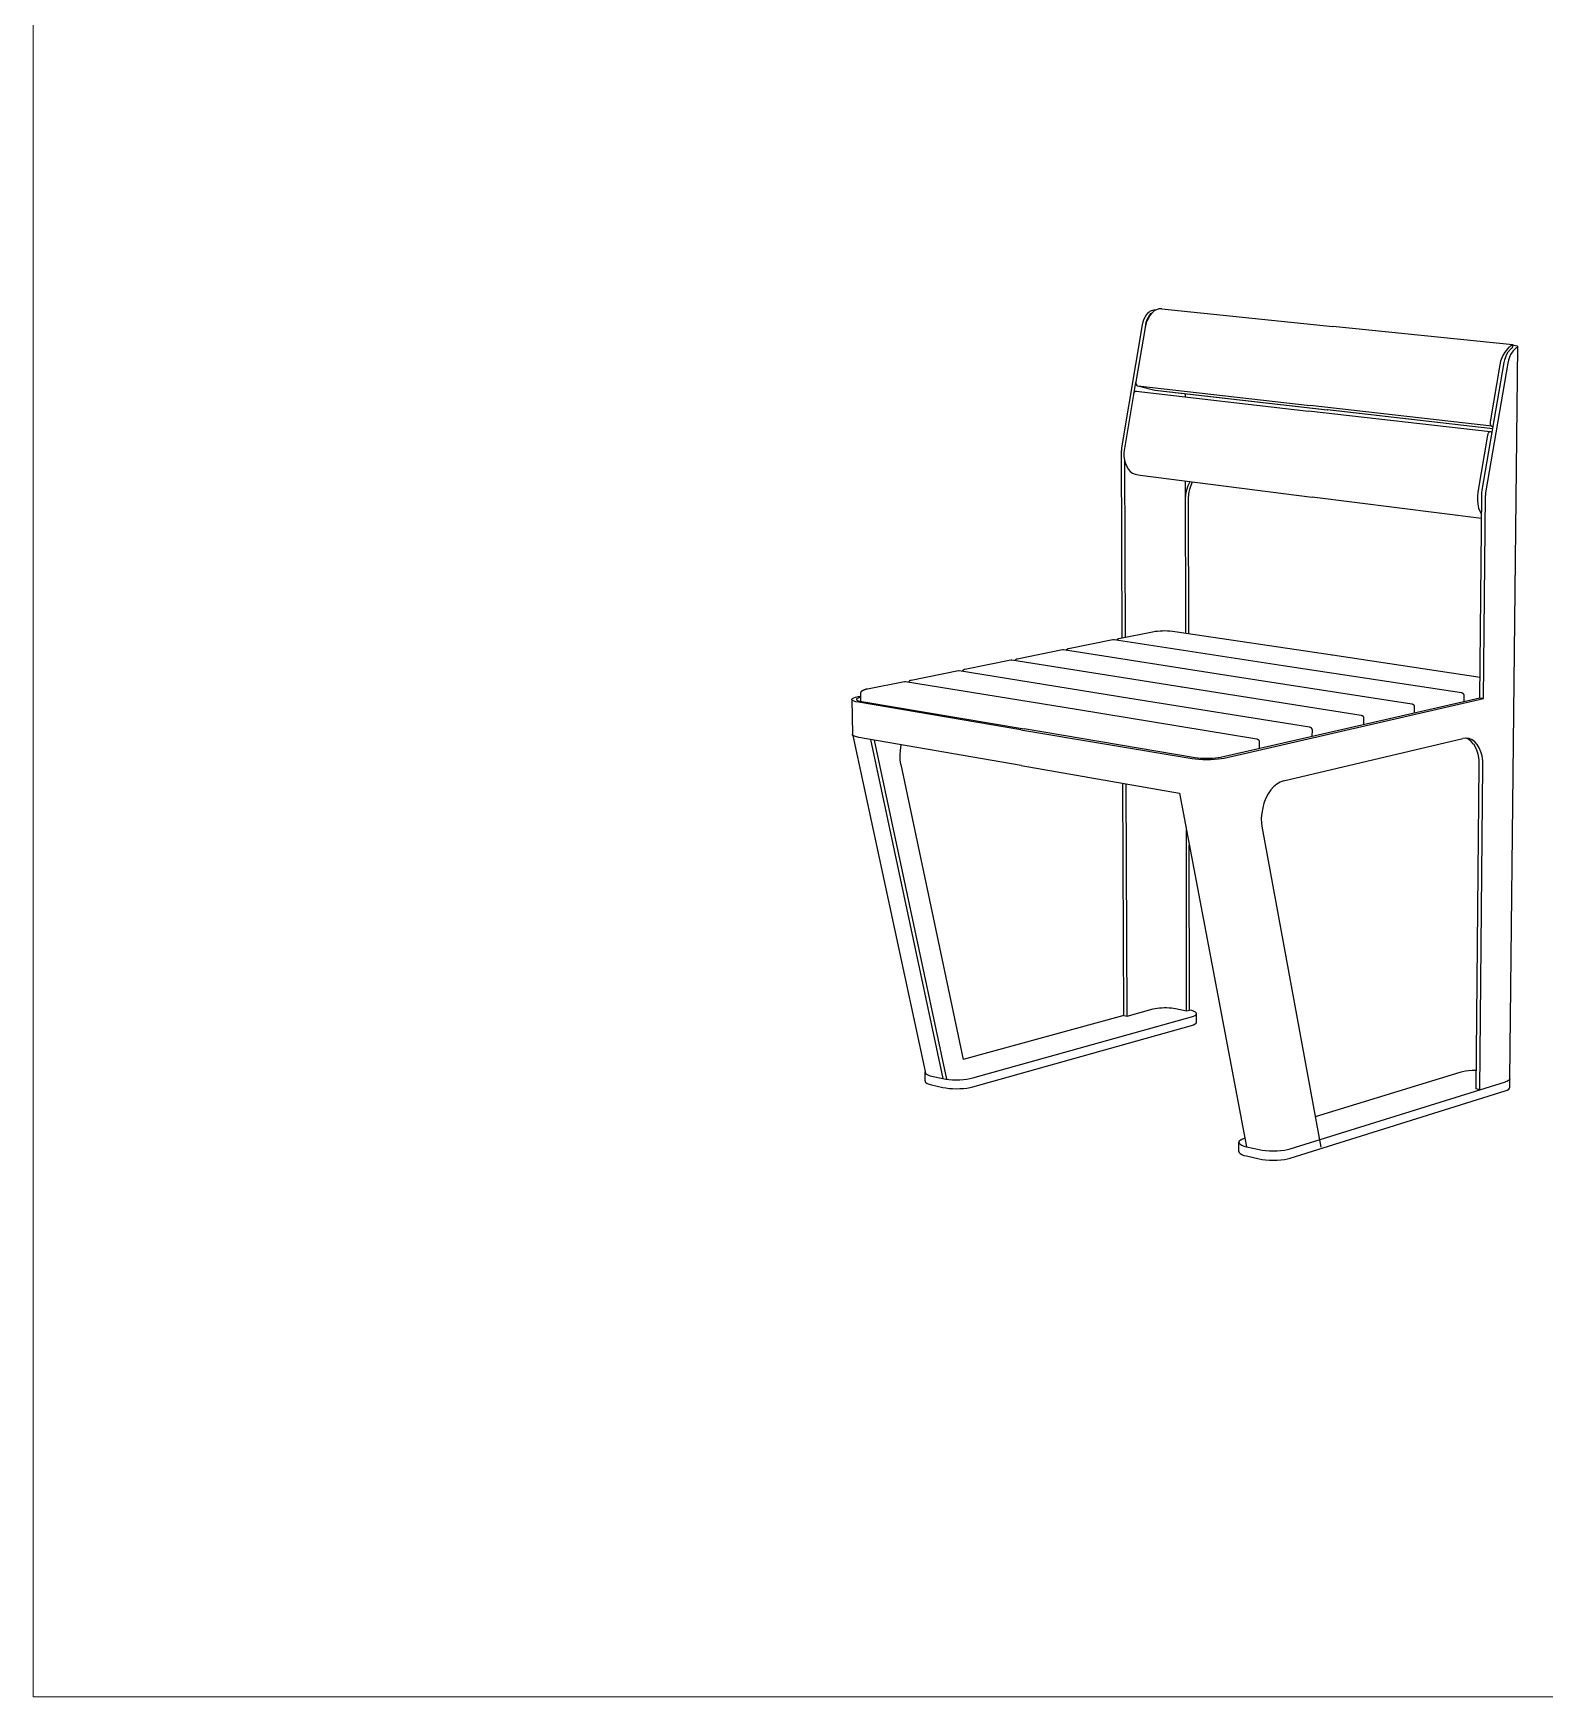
# Model space of a CAD drawing. Header units: millimetres. Extents: x 3269 to 7089, y 1744 to 4413.
# Drawn here: x 3269 to 4438, y 1744 to 3030 of the extents above; entities that cross this region are included whole.
import ezdxf

# ---------------------------------------------------------------- set-up
doc = ezdxf.new("R2010")
doc.units = ezdxf.units.MM
doc.header["$MEASUREMENT"] = 0
doc.layers.add('Domyślny', color=7, linetype='Continuous', true_color=0x000000)
doc.layers.add('Utwórz2D linie widoczne', color=7, linetype='Continuous', true_color=0x000000)

msp = doc.modelspace()

# ---------------------------------------------------------------- linework, layer by layer
at = {"layer": 'Domyślny', "color": 18, "lineweight": 15, "true_color": 0x000000}
for p, q in [((3268.5, 1743.8), (3268.5, 4412.6)), ((7084.9, 1743.8), (3268.5, 1743.8))]:
    msp.add_line(p, q, dxfattribs=at)
at = {"layer": 'Domyślny'}
for p, q in [((3962.5, 2224), (3963.4, 2223.7)), ((4216.8, 2166.9), (4217.9, 2166.7))]:
    msp.add_line(p, q, dxfattribs=at)
at = {"layer": 'Utwórz2D linie widoczne'}
for p, q in [((4139.8, 2816.8), (4139.3, 2816.8)), ((4141.1, 2816.8), (4139.8, 2816.8)), ((4141.7, 2816.8), (4141.1, 2816.8)), ((4141.7, 2816.8), (4274, 2803.3)), ((4126.5, 2804.6), (4110.6, 2711)), ((4127, 2806.8), (4126.5, 2804.6)), ((4127.7, 2808.9), (4127, 2806.8)), ((4128.6, 2810.8), (4127.7, 2808.9)), ((4129.7, 2812.5), (4128.6, 2810.8)), ((4129.3, 2805.1), (4128.7, 2802.5)), ((4128.9, 2803.3), (4129.1, 2804.4)), ((4129.1, 2804.4), (4129.6, 2806.6)), ((4130.1, 2807.6), (4129.3, 2805.1)), ((4129.6, 2806.6), (4130.3, 2808.6)), ((4130.6, 2813.5), (4129.7, 2812.5)), ((4131.2, 2809.8), (4130.1, 2807.6)), ((4130.3, 2808.6), (4131.2, 2810.5)), ((4131, 2813.9), (4130.6, 2813.5)), ((4131.7, 2814.4), (4131, 2813.9)), ((4131.2, 2810.5), (4132.3, 2812.2)), ((4132.4, 2811.8), (4131.2, 2809.8)), ((4132.4, 2814.9), (4131.7, 2814.4)), ((4132.3, 2812.2), (4133.2, 2813.2)), ((4132.5, 2815), (4132.4, 2814.9)), ((4133.4, 2813.1), (4132.4, 2811.8)), ((4133.5, 2815.4), (4132.5, 2815)), ((4133.2, 2813.2), (4133.6, 2813.6)), ((4134.5, 2814.2), (4133.4, 2813.1)), ((4134.4, 2815.7), (4133.5, 2815.4)), ((4133.6, 2813.6), (4134.3, 2814.1)), ((4134.3, 2814.1), (4134.6, 2814.3)), ((4135.5, 2815.9), (4134.4, 2815.7)), ((4135.4, 2815), (4134.5, 2814.2)), ((4134.6, 2814.3), (4134.7, 2814.4)), ((4136.3, 2815.6), (4135.4, 2815)), ((4136.6, 2816), (4135.5, 2815.9)), ((4136.6, 2815.8), (4136.3, 2815.6)), ((4137.5, 2816.2), (4136.6, 2815.8)), ((4136.7, 2816), (4136.6, 2816)), ((4137, 2816), (4136.7, 2816)), ((4138.1, 2816.5), (4137.5, 2816.2)), ((4138.7, 2816.7), (4138.1, 2816.5)), ((4139.3, 2816.8), (4138.7, 2816.7)), ((4128.7, 2802.5), (4121.6, 2760.6)), ((4413.2, 2789.1), (4274, 2803.3)), ((4404.6, 2779), (4403.7, 2776.4)), ((4405.6, 2781.4), (4404.6, 2779)), ((4406.9, 2783.5), (4405.6, 2781.4)), ((4407.9, 2784.8), (4406.9, 2783.5)), ((4406.9, 2777.6), (4407.6, 2779.8)), ((4407.6, 2779.8), (4408.5, 2781.9)), ((4408.9, 2786), (4407.9, 2784.8)), ((4408.5, 2781.9), (4409.6, 2783.6)), ((4409.8, 2786.9), (4408.9, 2786)), ((4409.6, 2783.6), (4410.5, 2784.7)), ((4410.7, 2787.5), (4409.8, 2786.9)), ((4410.5, 2779.5), (4409.8, 2777.3)), ((4410.5, 2784.7), (4410.8, 2785.1)), ((4411.4, 2781.6), (4410.5, 2779.5)), ((4411, 2787.7), (4410.7, 2787.5)), ((4410.8, 2221.6), (4416.9, 2787.7)), ((4410.8, 2785.1), (4411.4, 2785.7)), ((4411.9, 2788.2), (4411, 2787.7)), ((4411.4, 2785.7), (4411.6, 2785.9)), ((4412.5, 2783.3), (4411.4, 2781.6)), ((4411.6, 2785.9), (4412, 2786.3)), ((4412.5, 2788.5), (4411.9, 2788.2)), ((4412, 2786.3), (4412.5, 2786.8)), ((4413.1, 2788.6), (4412.5, 2788.5)), ((4412.5, 2786.8), (4412.8, 2787.2)), ((4412.5, 2786.8), (4412.5, 2786.8)), ((4413.4, 2784.4), (4412.5, 2783.3)), ((4412.8, 2787.2), (4413, 2787.3)), ((4413, 2787.3), (4413.1, 2787.5)), ((4413.2, 2788.8), (4413.1, 2788.6)), ((4413.1, 2787.5), (4413.2, 2787.7)), ((4413.2, 2789.1), (4414, 2788.9)), ((4413.2, 2789.1), (4413.2, 2789)), ((4413.2, 2789), (4413.3, 2788.9)), ((4413.3, 2788.9), (4413.2, 2788.8)), ((4413.2, 2787.7), (4413.3, 2788.9)), ((4413.2, 2787.7), (4413.2, 2787.7)), ((4413.7, 2784.8), (4413.4, 2784.4)), ((4414.3, 2785.4), (4413.7, 2784.8)), ((4414, 2788.9), (4415.3, 2788.6)), ((4414.8, 2785.9), (4414.3, 2785.4)), ((4414.9, 2786), (4414.8, 2785.9)), ((4415.4, 2786.5), (4414.9, 2786)), ((4415.3, 2788.6), (4416.2, 2788.3)), ((4415.9, 2786.8), (4415.4, 2786.5)), ((4416.3, 2787.1), (4415.9, 2786.8)), ((4416.2, 2788.3), (4416.8, 2788)), ((4416.6, 2787.3), (4416.3, 2787.1)), ((4416.9, 2787.7), (4416.6, 2787.3)), ((4416.6, 2787.3), (4416.6, 2787.3)), ((4416.8, 2788), (4416.9, 2787.7)), ((4389.5, 2676.6), (4406.3, 2775.3)), ((4409.2, 2775), (4392.3, 2676.3)), ((4403.1, 2773.7), (4395.6, 2729.5)), ((4403.7, 2776.4), (4403.1, 2773.7)), ((4406.3, 2775.3), (4406.9, 2777.6)), ((4409.8, 2777.3), (4409.2, 2775)), ((4120.2, 2752.1), (4121.5, 2760)), ((4120.5, 2752.5), (4120.2, 2752.1)), ((4120.7, 2752.8), (4120.5, 2752.5)), ((4121, 2753), (4120.7, 2752.8)), ((4121.3, 2753.1), (4121, 2753)), ((4121.7, 2753.2), (4121.3, 2753.1)), ((4121.6, 2760.6), (4121.5, 2760.1)), ((4121.5, 2760.1), (4121.5, 2759.6)), ((4121.5, 2759.6), (4121.6, 2759.2)), ((4121.6, 2759.2), (4121.7, 2758.7)), ((4121.7, 2758.7), (4121.9, 2758.3)), ((4121.7, 2753.2), (4255.1, 2737.8)), ((4121.9, 2758.3), (4122.1, 2758)), ((4122.1, 2758), (4122.3, 2757.7)), ((4122.3, 2757.7), (4122.6, 2757.5)), ((4122.6, 2757.5), (4122.9, 2757.4)), ((4122.9, 2757.4), (4136.2, 2754.1)), ((4122.9, 2757.4), (4256.3, 2742.2)), ((4136.2, 2754.1), (4269.5, 2738.8)), ((4136.4, 2754), (4136.5, 2754)), ((4136.5, 2754), (4269.8, 2738.8)), ((4119.7, 2750.8), (4112.6, 2709)), ((4119.8, 2751.3), (4119.7, 2750.8)), ((4120, 2751.7), (4119.8, 2751.3)), ((4120.2, 2752.1), (4120, 2751.7)), ((4159.8, 2748.8), (4159.8, 2751.4)), ((4396.8, 2726.2), (4256.3, 2742.2)), ((4395.5, 2721.7), (4255.1, 2737.8)), ((4397.6, 2724.2), (4269.5, 2738.8)), ((4269.5, 2738.8), (4269.8, 2738.8)), ((4397.6, 2724.2), (4269.8, 2738.8)), ((4395.6, 2729.5), (4395.5, 2729)), ((4395.5, 2729), (4395.5, 2728.5)), ((4395.5, 2728.5), (4395.6, 2728)), ((4395.6, 2728), (4395.7, 2727.6)), ((4395.7, 2727.6), (4395.8, 2727.2)), ((4395.8, 2727.2), (4396, 2726.8)), ((4396, 2726.8), (4396.3, 2726.5)), ((4393.6, 2719.2), (4386.1, 2675.2)), ((4393.7, 2719.7), (4393.6, 2719.2)), ((4393.9, 2720.2), (4393.7, 2719.7)), ((4394.1, 2720.6), (4393.9, 2720.2)), ((4394.3, 2721), (4394.1, 2720.6)), ((4394.6, 2721.3), (4394.3, 2721)), ((4394.9, 2721.5), (4394.6, 2721.3)), ((4395.2, 2721.7), (4394.9, 2721.5)), ((4395.5, 2721.7), (4395.2, 2721.7)), ((4395.9, 2721.7), (4395.5, 2721.7)), ((4397.1, 2721.4), (4395.9, 2721.7)), ((4396.3, 2726.5), (4396.5, 2726.3)), ((4396.5, 2726.3), (4396.8, 2726.2)), ((4396.8, 2726.2), (4397.9, 2725.9)), ((4110.6, 2711), (4110.3, 2709.2)), ((4110.3, 2709.2), (4110.3, 2707.4)), ((4110.9, 2562.6), (4110.3, 2707.4)), ((4112.6, 2709), (4112.3, 2705.9)), ((4112.3, 2705.9), (4112.3, 2702.9)), ((4112.3, 2702.9), (4112.7, 2700)), ((4112.7, 2700), (4113.4, 2697.3)), ((4113.5, 2563.1), (4112.9, 2699.1)), ((4113.4, 2697.3), (4114.4, 2694.9)), ((4114.4, 2694.9), (4115.7, 2692.8)), ((4115.7, 2692.8), (4117.2, 2691.1)), ((4117.2, 2691.1), (4119, 2689.9)), ((4119, 2689.9), (4120.9, 2689.2)), ((4120.9, 2689.2), (4124.9, 2688.3)), ((4124.9, 2688.3), (4257.8, 2671.4)), ((4160.2, 2566.3), (4160, 2683.8)), ((4160.2, 2673.4), (4160.9, 2677)), ((4160.9, 2677), (4162, 2680.3)), ((4162, 2680.3), (4163.5, 2683.4)), ((4162.5, 2673.8), (4163.2, 2677.4)), ((4163.2, 2677.4), (4164.2, 2680.7)), ((4163.5, 2683.4), (4163.5, 2683.4)), ((4163.5, 2683.4), (4163.5, 2683.4)), ((4164.2, 2680.7), (4165.4, 2683.1)), ((4389.2, 2674.7), (4389.5, 2676.6)), ((4392.3, 2676.3), (4392.1, 2674.4)), ((4160, 2669.7), (4160.2, 2673.4)), ((4162.3, 2670.1), (4162.5, 2673.8)), ((4162.5, 2565.9), (4162.3, 2670.1)), ((4388.9, 2654.7), (4257.8, 2671.4)), ((4386.1, 2675.2), (4385.7, 2672)), ((4385.7, 2672), (4385.7, 2668.8)), ((4385.7, 2668.8), (4386, 2665.8)), ((4386, 2665.8), (4386.6, 2662.9)), ((4386.6, 2662.9), (4387.6, 2660.4)), ((4387.6, 2515.9), (4389.1, 2672.8)), ((4389.1, 2672.8), (4389.2, 2674.7)), ((4390.5, 2515.5), (4392, 2672.5)), ((4392.1, 2674.4), (4392, 2672.5)), ((4387.6, 2660.4), (4388.8, 2658.2)), ((4388.8, 2658.2), (4389, 2658.1)), ((4069.4, 2554.3), (4103.8, 2561.2)), ((4103.8, 2561.2), (4104.6, 2561.2)), ((4104.6, 2561.2), (4235.5, 2541.2)), ((4106.9, 2560.8), (4107, 2560.9)), ((4107, 2561), (4107.1, 2561.1)), ((4107, 2560.9), (4107, 2561)), ((4107, 2561), (4107, 2561)), ((4107.1, 2561.2), (4107.2, 2561.3)), ((4107.1, 2561.1), (4107.1, 2561.2)), ((4107.1, 2561.1), (4107.1, 2561.1)), ((4107.2, 2561.3), (4107.3, 2561.4)), ((4107.2, 2561.3), (4107.2, 2561.3)), ((4107.3, 2561.4), (4107.3, 2561.5)), ((4107.3, 2561.5), (4107.4, 2561.5)), ((4107.3, 2561.4), (4107.3, 2561.4)), ((4107.4, 2561.5), (4107.4, 2561.6)), ((4107.4, 2561.6), (4107.5, 2561.6)), ((4107.5, 2561.6), (4107.6, 2561.7)), ((4107.6, 2561.7), (4107.7, 2561.8)), ((4107.6, 2561.7), (4107.6, 2561.7)), ((4107.7, 2561.8), (4107.7, 2561.8)), ((4107.7, 2561.8), (4107.8, 2561.8)), ((4107.8, 2561.8), (4107.9, 2561.9)), ((4107.9, 2561.9), (4107.9, 2561.9)), ((4107.9, 2561.9), (4108, 2561.9)), ((4108, 2561.9), (4108, 2562)), ((4108, 2562), (4108.1, 2562)), ((4108.1, 2562), (4108.2, 2562)), ((4108.2, 2562), (4108.3, 2562.1)), ((4108.2, 2562), (4108.2, 2562)), ((4108.3, 2562.1), (4108.4, 2562.1)), ((4108.4, 2562.1), (4134.5, 2567.3)), ((4108.4, 2562.1), (4108.4, 2562.1)), ((4134.5, 2567.3), (4136.4, 2567.6)), ((4136.4, 2567.6), (4138.3, 2567.8)), ((4138.3, 2567.8), (4140.2, 2567.9)), ((4140.2, 2567.9), (4142.1, 2568)), ((4142.1, 2568), (4144, 2568.1)), ((4144, 2568.1), (4145.9, 2568)), ((4145.9, 2568), (4147.9, 2567.9)), ((4147.9, 2567.9), (4149.8, 2567.8)), ((4149.8, 2567.8), (4151.7, 2567.5)), ((4151.7, 2567.5), (4273.5, 2549.3)), ((4029.7, 2546.3), (4064.8, 2553.4)), ((4064.8, 2553.4), (4065.5, 2553.4)), ((4065.5, 2553.4), (4196.7, 2533)), ((4067.9, 2553), (4067.9, 2553.1)), ((4067.9, 2553.1), (4068, 2553.1)), ((4068, 2553.2), (4068, 2553.3)), ((4068, 2553.3), (4068.1, 2553.3)), ((4068, 2553.1), (4068, 2553.2)), ((4068.1, 2553.4), (4068.2, 2553.5)), ((4068.1, 2553.3), (4068.1, 2553.4)), ((4068.1, 2553.4), (4068.1, 2553.4)), ((4068.2, 2553.5), (4068.2, 2553.6)), ((4068.2, 2553.6), (4068.3, 2553.6)), ((4068.3, 2553.6), (4068.3, 2553.7)), ((4068.3, 2553.7), (4068.4, 2553.7)), ((4068.4, 2553.7), (4068.4, 2553.8)), ((4068.4, 2553.8), (4068.5, 2553.8)), ((4068.5, 2553.8), (4068.5, 2553.9)), ((4068.5, 2553.9), (4068.6, 2553.9)), ((4068.6, 2553.9), (4068.6, 2554)), ((4068.6, 2554), (4068.7, 2554)), ((4068.7, 2554), (4068.8, 2554)), ((4068.8, 2554), (4068.8, 2554.1)), ((4068.8, 2554.1), (4068.9, 2554.1)), ((4068.9, 2554.1), (4069, 2554.1)), ((4069, 2554.1), (4069, 2554.2)), ((4069, 2554.2), (4069.1, 2554.2)), ((4069.1, 2554.2), (4069.2, 2554.2)), ((4069.2, 2554.2), (4069.3, 2554.3)), ((4069.2, 2554.2), (4069.2, 2554.2)), ((4069.3, 2554.3), (4069.4, 2554.3)), ((4069.4, 2554.3), (4069.4, 2554.3)), ((4273.2, 2549.3), (4273.2, 2549.3)), ((4273.2, 2549.3), (4273.2, 2549.3)), ((4273.2, 2549.3), (4273.3, 2549.3)), ((4273.3, 2549.3), (4273.3, 2549.3)), ((4273.3, 2549.3), (4273.3, 2549.3)), ((4273.3, 2549.3), (4273.4, 2549.3)), ((4273.4, 2549.3), (4273.4, 2549.3)), ((4273.4, 2549.3), (4273.4, 2549.3)), ((4273.4, 2549.3), (4273.4, 2549.3)), ((4273.4, 2549.3), (4273.5, 2549.3)), ((4273.5, 2549.3), (4387.8, 2532.1)), ((4273.5, 2549.3), (4273.5, 2549.3)), ((3947.6, 2529.9), (3984.2, 2537.2)), ((3984.2, 2537.2), (3984.9, 2537.2)), ((3984.9, 2537.2), (4116.8, 2516)), ((3987.5, 2537), (3987.6, 2537.1)), ((3987.5, 2536.9), (3987.5, 2537)), ((3987.5, 2537), (3987.5, 2537)), ((3987.5, 2536.8), (3987.5, 2536.9)), ((3987.6, 2537.1), (3987.6, 2537.2)), ((3987.6, 2537.2), (3987.7, 2537.2)), ((3987.7, 2537.3), (3987.7, 2537.4)), ((3987.7, 2537.4), (3987.8, 2537.4)), ((3987.7, 2537.2), (3987.7, 2537.3)), ((3987.8, 2537.4), (3987.8, 2537.5)), ((3987.8, 2537.5), (3987.9, 2537.5)), ((3987.9, 2537.5), (3987.9, 2537.6)), ((3987.9, 2537.6), (3988, 2537.6)), ((3988, 2537.6), (3988, 2537.7)), ((3988, 2537.7), (3988.1, 2537.7)), ((3988.1, 2537.7), (3988.1, 2537.8)), ((3988.1, 2537.8), (3988.2, 2537.8)), ((3988.2, 2537.8), (3988.3, 2537.9)), ((3988.3, 2537.9), (3988.3, 2537.9)), ((3988.3, 2537.9), (3988.4, 2537.9)), ((3988.4, 2537.9), (3988.4, 2538)), ((3988.4, 2538), (3988.5, 2538)), ((3988.5, 2538), (3988.6, 2538)), ((3988.6, 2538), (3988.6, 2538.1)), ((3988.6, 2538.1), (3988.7, 2538.1)), ((3988.7, 2538.1), (3988.8, 2538.1)), ((3988.8, 2538.1), (3988.8, 2538.2)), ((3988.8, 2538.2), (3988.9, 2538.2)), ((3988.9, 2538.2), (3989, 2538.2)), ((3989, 2538.2), (3989.1, 2538.2)), ((3989.1, 2538.2), (4024.9, 2545.4)), ((4024.9, 2545.4), (4025.6, 2545.4)), ((4025.6, 2545.4), (4157.2, 2524.6)), ((4028.1, 2545.1), (4028.2, 2545.2)), ((4028.1, 2545), (4028.1, 2545.1)), ((4028.1, 2545.1), (4028.1, 2545.1)), ((4028.2, 2545.3), (4028.3, 2545.4)), ((4028.2, 2545.2), (4028.2, 2545.3)), ((4028.2, 2545.3), (4028.2, 2545.3)), ((4028.3, 2545.4), (4028.4, 2545.5)), ((4028.3, 2545.4), (4028.3, 2545.4)), ((4028.4, 2545.5), (4028.4, 2545.6)), ((4028.4, 2545.6), (4028.5, 2545.6)), ((4028.5, 2545.7), (4028.6, 2545.8)), ((4028.5, 2545.6), (4028.5, 2545.7)), ((4028.5, 2545.7), (4028.5, 2545.7)), ((4028.6, 2545.8), (4028.7, 2545.9)), ((4028.6, 2545.8), (4028.6, 2545.8)), ((4028.7, 2545.9), (4028.8, 2545.9)), ((4028.8, 2545.9), (4028.8, 2546)), ((4028.8, 2546), (4028.9, 2546)), ((4028.9, 2546), (4029, 2546.1)), ((4028.9, 2546), (4028.9, 2546)), ((4029, 2546.1), (4029.1, 2546.1)), ((4029.1, 2546.1), (4029.2, 2546.2)), ((4029.1, 2546.1), (4029.1, 2546.1)), ((4029.2, 2546.2), (4029.2, 2546.2)), ((4029.2, 2546.2), (4029.3, 2546.2)), ((4029.3, 2546.2), (4029.4, 2546.3)), ((4029.4, 2546.3), (4029.5, 2546.3)), ((4029.5, 2546.3), (4029.5, 2546.3)), ((4029.5, 2546.3), (4029.6, 2546.3)), ((4029.6, 2546.3), (4029.7, 2546.3)), ((4235.5, 2541.2), (4373.3, 2520.2)), ((3909.1, 2520.9), (3909.2, 2520.9)), ((3909.2, 2521), (3909.3, 2521.1)), ((3909.2, 2520.9), (3909.2, 2521)), ((3909.3, 2521.1), (3909.3, 2521.2)), ((3909.3, 2521.2), (3909.4, 2521.2)), ((3909.3, 2521.1), (3909.3, 2521.1)), ((3909.4, 2521.2), (3909.4, 2521.3)), ((3909.4, 2521.3), (3909.5, 2521.3)), ((3909.5, 2521.4), (3909.6, 2521.5)), ((3909.5, 2521.3), (3909.5, 2521.4)), ((3909.6, 2521.5), (3909.7, 2521.5)), ((3909.7, 2521.5), (3909.8, 2521.6)), ((3909.8, 2521.6), (3909.9, 2521.7)), ((3909.9, 2521.7), (3910, 2521.7)), ((3910, 2521.8), (3910.1, 2521.9)), ((3910, 2521.7), (3910, 2521.8)), ((3910.1, 2521.9), (3910.2, 2521.9)), ((3910.2, 2521.9), (3910.4, 2522)), ((3910.4, 2522), (3910.5, 2522.1)), ((3910.5, 2522.1), (3910.6, 2522.1)), ((3910.6, 2522.1), (3910.7, 2522.2)), ((3910.7, 2522.2), (3910.8, 2522.2)), ((3910.8, 2522.2), (3911, 2522.3)), ((3911, 2522.3), (3911.2, 2522.4)), ((3911.2, 2522.4), (3911.4, 2522.5)), ((3911.4, 2522.5), (3911.5, 2522.5)), ((3911.5, 2522.5), (3911.8, 2522.6)), ((3911.8, 2522.6), (3912.1, 2522.7)), ((3912.1, 2522.7), (3912.4, 2522.8)), ((3912.4, 2522.8), (3912.8, 2522.9)), ((3912.8, 2522.9), (3913.2, 2523)), ((3913.2, 2523), (3913.9, 2523.2)), ((3913.9, 2523.2), (3942.6, 2528.9)), ((3942.6, 2528.9), (3943.4, 2528.9)), ((3943.4, 2528.9), (4075.6, 2507.3)), ((3946, 2528.5), (3946, 2528.6)), ((3946, 2528.6), (3946.1, 2528.6)), ((3946.1, 2528.7), (3946.1, 2528.8)), ((3946.1, 2528.8), (3946.2, 2528.8)), ((3946.1, 2528.6), (3946.1, 2528.7)), ((3946.2, 2528.9), (3946.2, 2529)), ((3946.2, 2529), (3946.3, 2529)), ((3946.2, 2528.8), (3946.2, 2528.9)), ((3946.3, 2529.1), (3946.4, 2529.2)), ((3946.3, 2529), (3946.3, 2529.1)), ((3946.4, 2529.2), (3946.5, 2529.3)), ((3946.4, 2529.2), (3946.4, 2529.2)), ((3946.5, 2529.3), (3946.6, 2529.4)), ((3946.5, 2529.3), (3946.5, 2529.3)), ((3946.6, 2529.4), (3946.7, 2529.5)), ((3946.6, 2529.4), (3946.6, 2529.4)), ((3946.7, 2529.5), (3946.8, 2529.6)), ((3946.7, 2529.5), (3946.7, 2529.5)), ((3946.8, 2529.6), (3946.9, 2529.6)), ((3946.9, 2529.6), (3947, 2529.7)), ((3946.9, 2529.6), (3946.9, 2529.6)), ((3947, 2529.7), (3947.1, 2529.7)), ((3947.1, 2529.7), (3947.2, 2529.8)), ((3947.1, 2529.7), (3947.1, 2529.7)), ((3947.2, 2529.8), (3947.3, 2529.8)), ((3947.3, 2529.8), (3947.4, 2529.9)), ((3947.3, 2529.8), (3947.3, 2529.8)), ((3947.4, 2529.9), (3947.5, 2529.9)), ((3947.5, 2529.9), (3947.5, 2529.9)), ((3947.5, 2529.9), (3947.6, 2529.9)), ((4156.9, 2524.6), (4156.9, 2524.6)), ((4156.9, 2524.6), (4156.9, 2524.6)), ((4156.9, 2524.6), (4157, 2524.6)), ((4157, 2524.6), (4157, 2524.6)), ((4157, 2524.6), (4157, 2524.6)), ((4157, 2524.6), (4157.1, 2524.6)), ((4157.1, 2524.6), (4157.1, 2524.6)), ((4157.1, 2524.6), (4157.1, 2524.6)), ((4157.1, 2524.6), (4157.2, 2524.6)), ((4157.2, 2524.6), (4295.8, 2502.7)), ((4157.2, 2524.6), (4157.2, 2524.6)), ((4157.2, 2524.6), (4157.2, 2524.6)), ((4196.8, 2533), (4335, 2511.5)), ((3901.9, 2515.1), (3902.3, 2515.6)), ((3901.9, 2515.1), (3902.3, 2488)), ((3901.9, 2514.6), (3901.9, 2515.1)), ((3902.4, 2514), (3901.9, 2514.6)), ((3902.3, 2515.6), (3903.3, 2516.2)), ((3903.5, 2513.5), (3902.4, 2514)), ((3903.3, 2516.2), (3904.7, 2516.6)), ((3905, 2513.1), (3903.5, 2513.5)), ((3904.7, 2516.6), (3906.6, 2517.1)), ((3906.9, 2512.7), (3905, 2513.1)), ((3905.9, 2515.5), (3905.5, 2515.1)), ((3905.5, 2515.1), (3905.5, 2514.7)), ((3905.5, 2514.7), (3905.9, 2514.3)), ((3906.6, 2515.9), (3905.9, 2515.5)), ((3905.9, 2514.3), (3906.8, 2513.9)), ((3906.6, 2517.1), (3908.7, 2517.5)), ((3907.7, 2516.3), (3906.6, 2515.9)), ((3906.8, 2513.9), (3907.9, 2513.5)), ((4032.6, 2491.5), (3906.9, 2512.7)), ((3908.7, 2516.5), (3907.7, 2516.3)), ((3907.9, 2513.5), (3909.4, 2513.2)), ((3908.7, 2519.9), (3908.8, 2520)), ((3908.7, 2519.8), (3908.7, 2519.9)), ((3908.7, 2519.9), (3908.7, 2519.9)), ((3908.7, 2519.7), (3908.7, 2519.8)), ((3908.7, 2519.6), (3908.7, 2519.7)), ((3908.7, 2519.5), (3908.7, 2519.6)), ((3908.7, 2519.6), (3908.7, 2519.6)), ((3908.7, 2519.4), (3908.7, 2519.5)), ((3908.7, 2519.4), (3908.7, 2519.4)), ((3908.8, 2513.4), (3908.7, 2519.4)), ((3908.8, 2520.3), (3908.9, 2520.4)), ((3908.8, 2520.2), (3908.8, 2520.3)), ((3908.8, 2520.1), (3908.8, 2520.2)), ((3908.8, 2520.2), (3908.8, 2520.2)), ((3908.8, 2520), (3908.8, 2520.1)), ((3908.8, 2520.1), (3908.8, 2520.1)), ((3908.9, 2520.5), (3909, 2520.6)), ((3908.9, 2520.4), (3908.9, 2520.5)), ((3908.9, 2520.4), (3908.9, 2520.4)), ((3909, 2520.6), (3909, 2520.7)), ((3909, 2520.7), (3909.1, 2520.7)), ((3909, 2520.6), (3909, 2520.6)), ((3909.1, 2520.8), (3909.1, 2520.9)), ((3909.1, 2520.7), (3909.1, 2520.8)), ((3909.4, 2513.2), (4035.2, 2492.1)), ((4116.5, 2516), (4116.5, 2516)), ((4116.5, 2516), (4116.5, 2516)), ((4116.5, 2516), (4116.6, 2516)), ((4116.6, 2516), (4116.6, 2516)), ((4116.6, 2516), (4116.6, 2516)), ((4116.6, 2516), (4116.7, 2516)), ((4116.7, 2516), (4116.7, 2516)), ((4116.7, 2516), (4116.7, 2516)), ((4116.7, 2516), (4116.8, 2516)), ((4116.8, 2516), (4255.9, 2493.6)), ((4116.8, 2516), (4116.8, 2516)), ((4116.8, 2516), (4116.8, 2516)), ((4387.6, 2515.9), (4186.9, 2470.1)), ((4189.8, 2469.6), (4390.5, 2515.5)), ((4335, 2511.5), (4335.1, 2511.5)), ((4335.1, 2511.5), (4335.1, 2511.5)), ((4335.1, 2511.5), (4335.2, 2511.5)), ((4335.2, 2511.5), (4335.3, 2511.5)), ((4335.3, 2511.5), (4335.4, 2511.4)), ((4335.4, 2511.4), (4335.4, 2511.4)), ((4335.4, 2511.4), (4335.5, 2511.4)), ((4335.5, 2511.4), (4335.6, 2511.4)), ((4335.6, 2511.4), (4335.6, 2511.3)), ((4335.6, 2511.3), (4335.7, 2511.3)), ((4335.7, 2511.3), (4335.8, 2511.3)), ((4335.8, 2511.3), (4335.8, 2511.2)), ((4335.8, 2511.2), (4335.9, 2511.2)), ((4335.9, 2511.2), (4336, 2511.1)), ((4336, 2511.1), (4336, 2511.1)), ((4336, 2511.1), (4336.1, 2511)), ((4336.1, 2511), (4336.1, 2511)), ((4336.1, 2511), (4336.2, 2510.9)), ((4336.2, 2510.9), (4336.3, 2510.9)), ((4336.3, 2510.9), (4336.3, 2510.8)), ((4336.3, 2510.8), (4336.4, 2510.8)), ((4336.4, 2510.8), (4336.4, 2510.7)), ((4336.4, 2510.7), (4336.5, 2510.6)), ((4336.5, 2510.6), (4336.5, 2510.6)), ((4336.5, 2510.6), (4336.5, 2510.5)), ((4336.5, 2510.5), (4336.6, 2510.4)), ((4336.6, 2510.4), (4336.6, 2510.4)), ((4336.6, 2510.4), (4336.6, 2510.3)), ((4336.6, 2510.3), (4336.7, 2510.2)), ((4336.7, 2510.2), (4336.7, 2510.2)), ((4336.7, 2510.2), (4336.7, 2510.1)), ((4336.7, 2510.1), (4336.8, 2510)), ((4336.8, 2510), (4336.8, 2509.9)), ((4336.8, 2509.9), (4336.8, 2509.9)), ((4336.8, 2509.9), (4336.8, 2509.8)), ((4336.8, 2509.8), (4336.8, 2509.7)), ((4336.8, 2509.7), (4336.8, 2509.6)), ((4336.8, 2509.6), (4336.9, 2509.6)), ((4336.9, 2509.3), (4336.8, 2504.3)), ((4336.9, 2509.6), (4336.9, 2509.5)), ((4336.9, 2509.5), (4336.9, 2509.4)), ((4336.9, 2509.4), (4336.9, 2509.3)), ((4373.3, 2520.2), (4373.4, 2520.2)), ((4373.4, 2520.2), (4373.5, 2520.2)), ((4373.5, 2520.2), (4373.5, 2520.2)), ((4373.5, 2520.2), (4373.6, 2520.1)), ((4373.6, 2520.1), (4373.7, 2520.1)), ((4373.7, 2520.1), (4373.7, 2520.1)), ((4373.7, 2520.1), (4373.8, 2520.1)), ((4373.8, 2520.1), (4373.9, 2520)), ((4373.9, 2520), (4374, 2520)), ((4374, 2520), (4374, 2520)), ((4374, 2520), (4374.1, 2519.9)), ((4374.1, 2519.9), (4374.2, 2519.9)), ((4374.2, 2519.9), (4374.2, 2519.8)), ((4374.2, 2519.8), (4374.3, 2519.8)), ((4374.3, 2519.8), (4374.3, 2519.7)), ((4374.3, 2519.7), (4374.4, 2519.7)), ((4374.4, 2519.7), (4374.5, 2519.6)), ((4374.5, 2519.6), (4374.5, 2519.6)), ((4374.5, 2519.6), (4374.6, 2519.5)), ((4374.6, 2519.5), (4374.6, 2519.5)), ((4374.6, 2519.5), (4374.7, 2519.4)), ((4374.7, 2519.4), (4374.7, 2519.4)), ((4374.7, 2519.4), (4374.8, 2519.3)), ((4374.8, 2519.3), (4374.8, 2519.2)), ((4374.8, 2519.2), (4374.8, 2519.2)), ((4374.8, 2519.2), (4374.9, 2519.1)), ((4374.9, 2519.1), (4374.9, 2519)), ((4374.9, 2519), (4375, 2519)), ((4375, 2519), (4375, 2518.9)), ((4375, 2518.9), (4375, 2518.8)), ((4375, 2518.8), (4375, 2518.8)), ((4375, 2518.8), (4375.1, 2518.7)), ((4375.1, 2518.7), (4375.1, 2518.6)), ((4375.1, 2518.6), (4375.1, 2518.6)), ((4375.1, 2518.6), (4375.1, 2518.5)), ((4375.1, 2518.5), (4375.1, 2518.4)), ((4375.1, 2518.4), (4375.1, 2518.3)), ((4375.1, 2518.3), (4375.2, 2518.3)), ((4375.2, 2518), (4375.1, 2513)), ((4375.2, 2518.3), (4375.2, 2518.2)), ((4375.2, 2518.2), (4375.2, 2518.1)), ((4375.2, 2518.1), (4375.2, 2518)), ((4390.5, 2515.5), (4387.6, 2515.9)), ((4075.2, 2507.2), (4075.3, 2507.3)), ((4075.3, 2507.3), (4075.3, 2507.3)), ((4075.3, 2507.3), (4075.3, 2507.3)), ((4075.3, 2507.3), (4075.4, 2507.3)), ((4075.4, 2507.3), (4075.4, 2507.3)), ((4075.4, 2507.3), (4075.4, 2507.3)), ((4075.4, 2507.3), (4075.5, 2507.3)), ((4075.5, 2507.3), (4075.5, 2507.3)), ((4075.5, 2507.3), (4075.5, 2507.3)), ((4075.5, 2507.3), (4075.6, 2507.3)), ((4075.6, 2507.3), (4215, 2484.4)), ((4075.6, 2507.3), (4075.6, 2507.3)), ((4295.8, 2502.7), (4295.9, 2502.7)), ((4295.9, 2502.7), (4296, 2502.7)), ((4296, 2502.7), (4296.1, 2502.6)), ((4296.1, 2502.6), (4296.1, 2502.6)), ((4296.1, 2502.6), (4296.2, 2502.6)), ((4296.2, 2502.6), (4296.3, 2502.6)), ((4296.3, 2502.6), (4296.4, 2502.5)), ((4296.4, 2502.5), (4296.4, 2502.5)), ((4296.4, 2502.5), (4296.5, 2502.5)), ((4296.5, 2502.5), (4296.6, 2502.4)), ((4296.6, 2502.4), (4296.6, 2502.4)), ((4296.6, 2502.4), (4296.7, 2502.4)), ((4296.7, 2502.4), (4296.8, 2502.3)), ((4296.8, 2502.3), (4296.8, 2502.3)), ((4296.8, 2502.3), (4296.9, 2502.2)), ((4296.9, 2502.2), (4297, 2502.2)), ((4297, 2502.2), (4297, 2502.1)), ((4297, 2502.1), (4297.1, 2502.1)), ((4297.1, 2502.1), (4297.1, 2502)), ((4297.1, 2502), (4297.2, 2502)), ((4297.2, 2502), (4297.2, 2501.9)), ((4297.2, 2501.9), (4297.3, 2501.8)), ((4297.3, 2501.8), (4297.3, 2501.8)), ((4297.3, 2501.8), (4297.4, 2501.7)), ((4297.4, 2501.7), (4297.4, 2501.6)), ((4297.4, 2501.6), (4297.4, 2501.6)), ((4297.4, 2501.6), (4297.5, 2501.5)), ((4297.5, 2501.5), (4297.5, 2501.4)), ((4297.5, 2501.4), (4297.5, 2501.4)), ((4297.5, 2501.4), (4297.6, 2501.3)), ((4297.6, 2501.3), (4297.6, 2501.2)), ((4297.6, 2501.2), (4297.6, 2501.2)), ((4297.6, 2501.2), (4297.6, 2501.1)), ((4297.6, 2501.1), (4297.7, 2501)), ((4297.7, 2501), (4297.7, 2500.9)), ((4297.7, 2500.9), (4297.7, 2500.9)), ((4297.7, 2500.9), (4297.7, 2500.8)), ((4297.7, 2500.8), (4297.7, 2500.7)), ((4297.7, 2500.7), (4297.7, 2500.6)), ((4297.7, 2500.6), (4297.7, 2500.5)), ((4297.7, 2500.5), (4297.7, 2495.4)), ((4297.7, 2500.5), (4297.7, 2500.5)), ((3902.3, 2487.4), (3902.3, 2488)), ((3902.8, 2486.9), (3902.3, 2487.4)), ((3902.6, 2487.1), (3958.5, 2227.1)), ((3903.9, 2486.4), (3902.8, 2486.9)), ((3905.4, 2485.9), (3903.9, 2486.4)), ((3907.3, 2485.5), (3905.4, 2485.9)), ((3906.4, 2485.7), (3906.1, 2485.8)), ((3907.3, 2485.5), (3906.4, 2485.7)), ((4032.9, 2463.7), (3907.3, 2485.5)), ((3916.2, 2484), (3972.2, 2221.8)), ((3916.2, 2484), (3916.2, 2484)), ((3919, 2483.5), (3974.9, 2221.3)), ((4032.6, 2491.5), (4165, 2469.2)), ((4167.5, 2469.8), (4035.2, 2492.1)), ((4215, 2484.4), (4215.1, 2484.4)), ((4215.1, 2484.4), (4215.2, 2484.4)), ((4215.2, 2484.4), (4215.2, 2484.4)), ((4215.2, 2484.4), (4215.3, 2484.3)), ((4215.3, 2484.3), (4215.4, 2484.3)), ((4215.4, 2484.3), (4215.5, 2484.3)), ((4215.5, 2484.3), (4215.5, 2484.2)), ((4215.5, 2484.2), (4215.6, 2484.2)), ((4215.6, 2484.2), (4215.7, 2484.2)), ((4215.7, 2484.2), (4215.7, 2484.1)), ((4215.7, 2484.1), (4215.8, 2484.1)), ((4215.8, 2484.1), (4215.9, 2484.1)), ((4215.9, 2484.1), (4215.9, 2484)), ((4215.9, 2484), (4216, 2484)), ((4216, 2484), (4216.1, 2483.9)), ((4216.1, 2483.9), (4216.1, 2483.9)), ((4216.1, 2483.9), (4216.2, 2483.8)), ((4216.2, 2483.8), (4216.2, 2483.8)), ((4216.2, 2483.8), (4216.3, 2483.7)), ((4216.3, 2483.7), (4216.4, 2483.7)), ((4216.4, 2483.7), (4216.4, 2483.6)), ((4216.4, 2483.6), (4216.5, 2483.5)), ((4216.5, 2483.5), (4216.5, 2483.5)), ((4216.5, 2483.5), (4216.5, 2483.4)), ((4216.5, 2483.4), (4216.6, 2483.3)), ((4216.6, 2483.3), (4216.6, 2483.3)), ((4216.6, 2483.3), (4216.7, 2483.2)), ((4216.7, 2483.2), (4216.7, 2483.1)), ((4216.7, 2483.1), (4216.7, 2483.1)), ((4216.7, 2483.1), (4216.8, 2483)), ((4216.8, 2483), (4216.8, 2482.9)), ((4216.8, 2482.9), (4216.8, 2482.8)), ((4216.8, 2482.8), (4216.8, 2482.8)), ((4216.8, 2482.8), (4216.9, 2482.7)), ((4216.9, 2482.7), (4216.9, 2482.6)), ((4216.9, 2482.6), (4216.9, 2482.5)), ((4216.9, 2482.5), (4216.9, 2482.5)), ((4216.9, 2482.5), (4216.9, 2482.4)), ((4216.9, 2482.4), (4216.9, 2482.3)), ((4235.7, 2451.9), (4374.5, 2484.6)), ((4255.9, 2493.6), (4255.9, 2493.6)), ((4255.9, 2493.6), (4256, 2493.6)), ((4256, 2493.6), (4256.1, 2493.6)), ((4256.1, 2493.6), (4256.2, 2493.6)), ((4256.2, 2493.6), (4256.2, 2493.5)), ((4256.2, 2493.5), (4256.3, 2493.5)), ((4256.3, 2493.5), (4256.4, 2493.5)), ((4256.4, 2493.5), (4256.5, 2493.5)), ((4256.5, 2493.5), (4256.5, 2493.4)), ((4256.5, 2493.4), (4256.6, 2493.4)), ((4256.6, 2493.4), (4256.7, 2493.3)), ((4256.7, 2493.3), (4256.7, 2493.3)), ((4256.7, 2493.3), (4256.8, 2493.3)), ((4256.8, 2493.3), (4256.9, 2493.2)), ((4256.9, 2493.2), (4256.9, 2493.2)), ((4256.9, 2493.2), (4257, 2493.1)), ((4257, 2493.1), (4257, 2493.1)), ((4257, 2493.1), (4257.1, 2493)), ((4257.1, 2493), (4257.1, 2493)), ((4257.1, 2493), (4257.2, 2492.9)), ((4257.2, 2492.9), (4257.2, 2492.8)), ((4257.2, 2492.8), (4257.3, 2492.8)), ((4257.3, 2492.8), (4257.3, 2492.7)), ((4257.3, 2492.7), (4257.4, 2492.7)), ((4257.4, 2492.7), (4257.4, 2492.6)), ((4257.4, 2492.6), (4257.5, 2492.5)), ((4257.5, 2492.5), (4257.5, 2492.5)), ((4257.5, 2492.5), (4257.5, 2492.4)), ((4257.5, 2492.4), (4257.6, 2492.3)), ((4257.6, 2492.3), (4257.6, 2492.2)), ((4257.6, 2492.2), (4257.6, 2492.2)), ((4257.6, 2492.2), (4257.7, 2492.1)), ((4257.7, 2492.1), (4257.7, 2492)), ((4257.7, 2492), (4257.7, 2491.9)), ((4257.7, 2491.9), (4257.7, 2491.9)), ((4257.7, 2491.9), (4257.7, 2491.8)), ((4257.7, 2491.8), (4257.7, 2491.7)), ((4257.7, 2491.7), (4257.7, 2491.6)), ((4257.7, 2491.6), (4257.8, 2491.6)), ((4257.8, 2491.4), (4257.7, 2486.3)), ((4257.8, 2491.6), (4257.8, 2491.5)), ((4257.8, 2491.5), (4257.8, 2491.4)), ((4377, 2484.9), (4374.5, 2484.6)), ((4378.8, 2484.1), (4376.8, 2484.9)), ((4379.4, 2484.6), (4377, 2484.9)), ((4380.9, 2482.5), (4378.8, 2484.1)), ((4381.6, 2483.6), (4379.4, 2484.6)), ((4382.7, 2480.4), (4380.9, 2482.5)), ((4383.7, 2482.1), (4381.6, 2483.6)), ((3939.1, 2472), (3939.3, 2475.8)), ((3939.2, 2468.3), (3939.1, 2472)), ((3939.3, 2475.8), (3940, 2479.6)), ((3940, 2479.6), (3940.1, 2479.8)), ((4169.4, 2469.5), (4167.5, 2469.8)), ((4171.6, 2469.3), (4169.4, 2469.5)), ((4183.2, 2469.5), (4181, 2469.3)), ((4185.2, 2469.8), (4183.2, 2469.5)), ((4186.9, 2470.1), (4185.2, 2469.8)), ((4187.6, 2469.2), (4189.8, 2469.6)), ((4216.9, 2482.3), (4216.9, 2482.2)), ((4216.9, 2482.2), (4216.9, 2482.1)), ((4216.9, 2482.1), (4216.9, 2476.9)), ((4384.3, 2478), (4382.9, 2480.4)), ((4385.6, 2480), (4383.7, 2482.1)), ((4385.6, 2475), (4384.3, 2478)), ((4387.2, 2477.5), (4385.6, 2480.1)), ((4386.5, 2471.6), (4385.6, 2475)), ((4387, 2468), (4386.5, 2471.6)), ((4388.4, 2474.5), (4387.2, 2477.5)), ((4389.3, 2471.2), (4388.4, 2474.5)), ((4389.8, 2467.5), (4389.3, 2471.2)), ((3939.7, 2464.7), (3939.2, 2468.3)), ((3939.7, 2464.7), (3988, 2236.4)), ((4032.9, 2463.7), (4155.2, 2442.4)), ((4165, 2469.2), (4167.5, 2468.9)), ((4167.5, 2468.9), (4170.2, 2468.6)), ((4170.2, 2468.6), (4173.2, 2468.5)), ((4173.9, 2469.2), (4171.6, 2469.3)), ((4173.2, 2468.5), (4176.2, 2468.4)), ((4176.3, 2469.2), (4173.9, 2469.2)), ((4176.2, 2468.4), (4179.3, 2468.5)), ((4178.7, 2469.2), (4176.3, 2469.2)), ((4181, 2469.3), (4178.7, 2469.2)), ((4179.3, 2468.5), (4182.3, 2468.6)), ((4182.3, 2468.6), (4185.1, 2468.9)), ((4185.1, 2468.9), (4187.6, 2469.2)), ((4384.8, 2213.7), (4387.1, 2464.2)), ((4387.1, 2464.2), (4387, 2468)), ((4387.6, 2213.1), (4390, 2463.7)), ((4390, 2463.7), (4389.8, 2467.5)), ((4112.3, 2270.5), (4111.5, 2450)), ((4114.8, 2270), (4114, 2449.6)), ((4225.9, 2444.9), (4223.8, 2441.9)), ((4228.1, 2447.4), (4225.9, 2444.9)), ((4230.5, 2449.5), (4228.1, 2447.4)), ((4233.1, 2451), (4230.5, 2449.5)), ((4235.7, 2451.9), (4233.1, 2451)), ((4155.2, 2442.4), (4207.2, 2169)), ((4155.2, 2442.4), (4155.2, 2442.4)), ((4219.6, 2431), (4218.9, 2427)), ((4220.6, 2434.8), (4219.6, 2431)), ((4222.1, 2438.5), (4220.6, 2434.8)), ((4223.8, 2441.9), (4222.1, 2438.5)), ((4218.9, 2427), (4218.5, 2423)), ((4218.5, 2423), (4218.6, 2419)), ((4218.6, 2419), (4219.1, 2415.3)), ((4160.8, 2274.1), (4160.6, 2414.2)), ((4219.1, 2415.3), (4264.5, 2168.6)), ((4163.1, 2274.7), (4162.8, 2402.3)), ((4141.5, 2276.5), (4143.4, 2276.6)), ((4143.4, 2276.6), (4145.3, 2276.6)), ((4145.3, 2276.6), (4147.2, 2276.5)), ((4112.3, 2270.5), (3988, 2236.4)), ((3995.3, 2222.2), (4164.6, 2269.4)), ((4112.3, 2270.5), (4114.8, 2270)), ((4114.8, 2270), (4135, 2275.6)), ((4135, 2275.6), (4136.4, 2275.9)), ((4136.4, 2275.9), (4137.9, 2276.2)), ((4137.9, 2276.2), (4139.7, 2276.4)), ((4139.7, 2276.4), (4141.5, 2276.5)), ((4147.2, 2276.5), (4149, 2276.4)), ((4149, 2276.4), (4150.7, 2276.2)), ((4150.7, 2276.2), (4152.2, 2275.9)), ((4152.2, 2275.9), (4160.8, 2274.1)), ((4160.8, 2274.1), (4163.1, 2274.7)), ((4164.9, 2274.3), (4163.1, 2274.7)), ((4164.6, 2269.4), (4166.2, 2270)), ((4166.5, 2273.7), (4164.9, 2274.3)), ((4166.2, 2270), (4167.4, 2270.6)), ((4166.2, 2263.4), (4167.4, 2264)), ((4167.6, 2273.1), (4166.5, 2273.7)), ((4167.4, 2270.6), (4168.1, 2271.2)), ((4167.4, 2264), (4168.2, 2264.6)), ((4168.2, 2272.5), (4167.6, 2273.1)), ((4168.1, 2271.2), (4168.4, 2271.8)), ((4168.4, 2271.8), (4168.2, 2272.5)), ((4168.2, 2264.6), (4168.4, 2265.3)), ((4168.4, 2265.3), (4168.4, 2271.8)), ((3995.3, 2215.4), (4164.6, 2262.8)), ((4164.6, 2262.8), (4166.2, 2263.4)), ((3958.5, 2227.1), (3958.4, 2226.9)), ((3958.4, 2226.9), (3958.4, 2226.2)), ((3958.5, 2220), (3958.4, 2226.9)), ((3958.4, 2226.2), (3959, 2225.5)), ((3959, 2225.5), (3960, 2224.8)), ((4372.2, 2226.5), (4260.2, 2192.2)), ((4374.1, 2227), (4372.2, 2226.5)), ((4376.4, 2227.4), (4374.1, 2227)), ((4378.9, 2227.7), (4376.4, 2227.4)), ((4381.6, 2227.9), (4378.9, 2227.7)), ((4384.4, 2227.9), (4381.6, 2227.9)), ((4384.9, 2227.9), (4384.4, 2227.9)), ((3958.5, 2220), (3958.5, 2219.3)), ((3958.5, 2219.3), (3959.1, 2218.6)), ((3959.1, 2218.6), (3960.1, 2218)), ((3960, 2224.8), (3961.5, 2224.2)), ((3960.1, 2218), (3961.6, 2217.4)), ((3961.5, 2224.2), (3962.5, 2224)), ((3961.6, 2217.4), (3963.5, 2216.9)), ((3963.4, 2223.7), (3972.2, 2221.8)), ((3963.5, 2216.9), (3972.2, 2214.9)), ((3972.2, 2221.8), (3974.4, 2221.4)), ((3972.2, 2214.9), (3974.5, 2214.5)), ((3974.4, 2221.4), (3976.9, 2221)), ((3974.5, 2214.5), (3977, 2214.2)), ((3976.9, 2221), (3979.6, 2220.9)), ((3977, 2214.2), (3979.7, 2214)), ((3979.6, 2220.9), (3982.4, 2220.8)), ((3979.7, 2214), (3982.5, 2213.9)), ((3982.4, 2220.8), (3985.3, 2220.8)), ((3982.5, 2213.9), (3985.4, 2214)), ((3985.3, 2220.8), (3988.1, 2221)), ((3985.4, 2214), (3988.1, 2214.1)), ((3988.1, 2221), (3990.7, 2221.3)), ((3988.1, 2214.1), (3990.8, 2214.4)), ((3990.7, 2221.3), (3993.1, 2221.7)), ((3990.8, 2214.4), (3993.2, 2214.8)), ((3993.1, 2221.7), (3995.3, 2222.2)), ((3993.2, 2214.8), (3995.3, 2215.4)), ((4240.9, 2167.4), (4407.4, 2219.2)), ((4240.9, 2160.2), (4407.3, 2212.3)), ((4387.6, 2213.1), (4384.8, 2213.7)), ((4407.3, 2212.3), (4408.8, 2212.9)), ((4408.8, 2219.8), (4407.4, 2219.2)), ((4407.4, 2219.2), (4407.4, 2219.2)), ((4409.8, 2220.3), (4408.8, 2219.8)), ((4408.8, 2219.8), (4408.9, 2219.8)), ((4408.8, 2212.9), (4409.9, 2213.6)), ((4408.9, 2219.8), (4409.2, 2220)), ((4410.5, 2220.9), (4409.8, 2220.3)), ((4409.9, 2220.4), (4410, 2220.5)), ((4409.9, 2213.6), (4410.6, 2214.3)), ((4410, 2220.5), (4410.2, 2220.6)), ((4410.8, 2221.6), (4410.5, 2220.9)), ((4410.6, 2221.1), (4410.7, 2221.1)), ((4410.6, 2214.3), (4410.7, 2215)), ((4410.7, 2215), (4410.8, 2221.6)), ((4410.7, 2221.1), (4410.7, 2221.3)), ((4202.3, 2174), (4201.5, 2173.3)), ((4203.5, 2174.7), (4202.3, 2174)), ((4205.3, 2175.3), (4203.5, 2174.7)), ((4205.9, 2175.6), (4205.3, 2175.3)), ((4201.5, 2173.3), (4201.2, 2172.5)), ((4201.2, 2165.3), (4201.2, 2172.5)), ((4201.2, 2172.5), (4201.4, 2171.7)), ((4201.2, 2165.3), (4201.4, 2164.6)), ((4201.4, 2171.7), (4202.2, 2171)), ((4201.4, 2164.6), (4202.2, 2163.8)), ((4202.2, 2171), (4203.4, 2170.2)), ((4202.2, 2163.8), (4203.4, 2163.1)), ((4203.4, 2170.2), (4205.1, 2169.6)), ((4203.4, 2163.1), (4205.1, 2162.4)), ((4205.1, 2169.6), (4207.2, 2169)), ((4205.1, 2162.4), (4207.2, 2161.9)), ((4207.2, 2169), (4216.8, 2166.9)), ((4207.2, 2161.9), (4216.8, 2159.7)), ((4217.9, 2166.7), (4219.2, 2166.4)), ((4219.2, 2166.4), (4221.9, 2166.1)), ((4221.9, 2166.1), (4224.8, 2165.9)), ((4224.8, 2165.9), (4227.8, 2165.8)), ((4227.8, 2165.8), (4230.8, 2165.9)), ((4230.8, 2165.9), (4233.7, 2166.1)), ((4233.7, 2166.1), (4236.4, 2166.4)), ((4236.4, 2166.4), (4238.8, 2166.8)), ((4238.8, 2166.8), (4240.9, 2167.4)), ((4216.8, 2159.7), (4219.2, 2159.2)), ((4219.2, 2159.2), (4221.9, 2158.9)), ((4221.9, 2158.9), (4224.8, 2158.7)), ((4224.8, 2158.7), (4227.8, 2158.6)), ((4227.8, 2158.6), (4230.8, 2158.7)), ((4230.8, 2158.7), (4233.6, 2158.9)), ((4233.6, 2158.9), (4236.4, 2159.2)), ((4236.4, 2159.2), (4238.8, 2159.6)), ((4238.8, 2159.6), (4240.9, 2160.2))]:
    msp.add_line(p, q, dxfattribs=at)

doc.saveas('drawing.dxf')
